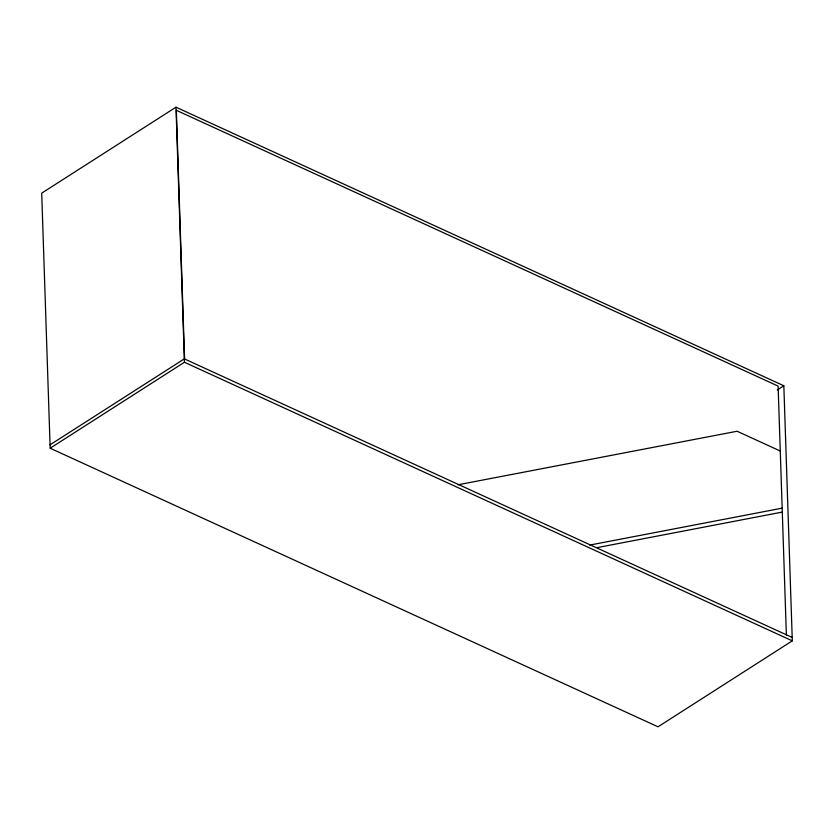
<?xml version="1.0" encoding="UTF-8"?>
<svg xmlns="http://www.w3.org/2000/svg" width="834" height="834" viewBox="0 0 834 834"><rect width="100%" height="100%" fill="white"/><g stroke="black" fill="none" stroke-linecap="round" stroke-linejoin="round"><path stroke-width="1.25" d="M175.984 107.19L41.7 193.154L50.165 448.223L658.016 726.81L792.3 640.846L783.835 385.777L175.984 107.19L184.439 362.258L50.165 448.223M50.05 444.824L184.335 358.86L792.185 637.447M777.288 389.968L783.835 385.777M458.054 484.773L737.1 431.241L780.27 451.027M589.659 545.092L782.167 508.156M597.071 547.625L782.292 512.086M184.439 362.258L792.3 640.846M786.379 635.185L778.112 386.1L176.339 110.307L184.595 359.381"/></g></svg>
